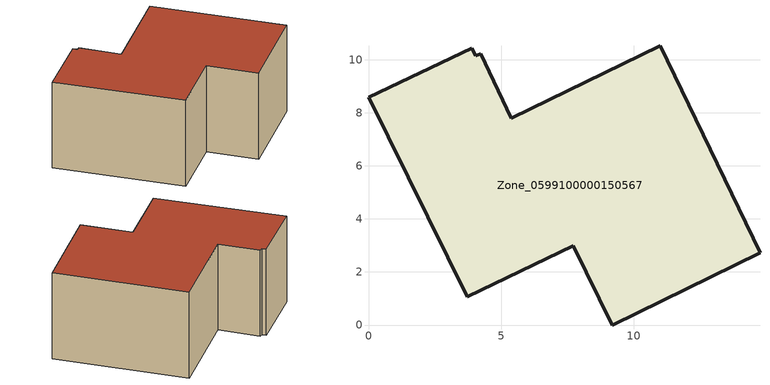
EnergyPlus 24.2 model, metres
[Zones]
Zone_0599100000150567
 floor ground (C_G): 4.04,10.16 4.24,10.24 5.39,7.79 10.99,10.52 14.76,2.73 9.18,0 7.73,2.99 3.73,1.07 0,8.6 3.9,10.44 z0
 wall outside (C_F): 3.9,10.44 0,8.6 3.73,1.07 7.73,2.99 9.18,0 14.76,2.73 10.99,10.52 5.39,7.79 4.24,10.24 4.04,10.16 3.9,10.44 z0:5.95
 roof outside (C_R): 4.24,10.24 4.04,10.16 3.9,10.44 0,8.6 3.73,1.07 7.73,2.99 9.18,0 14.76,2.73 10.99,10.52 5.39,7.79 z5.95
[BUILDING]
Pand.0599100000150567: North Axis=0; Terrain=City; Loads Convergence Tolerance Value=0.04; Temperature Convergence Tolerance Value=0.4; Solar Distribution=FullExterior; Maximum Number of Warmup Days=25; Minimum Number of Warmup Days=1
[Site:Location]
Rotterdam.The.Hague.AP_ZH_NLD Design_Conditions: Latitude=51.96; Longitude=4.45; Time Zone=1; Elevation=-4.5
[SITE:GROUNDTEMPERATURE:BUILDINGSURFACE]
18, 18, 18, 18, 18, 18, 18, 18, 18, 18, 18, 18
[MATERIAL] Thermal Absorptance=0.9; Solar Absorptance=0.7; Visible Absorptance=0.7
Name | Roughness | Thickness | Conductivity | Density | Specific Heat
G.TC.1946-1964 | MediumSmooth | 0.15 | 1 | 540 | 1210
F.TC.1946-1964 | Rough | 0.3 | 0.857143 | 1920 | 840
R.TC.1946-1964 | MediumRough | 0.2 | 0.235294 | 1500 | 1000
[CONSTRUCTION]
C_G: G.TC.1946-1964
C_F: F.TC.1946-1964
C_R: R.TC.1946-1964
[ZONE]
Zone_0599100000150567: Type=1; Multiplier=1; Ceiling Height=Autocalculate; Volume=Autocalculate; Floor Area=autocalculate; Part of Total Floor Area=Yes
[ZONEINFILTRATION:DESIGNFLOWRATE]
Infil_Zone_0599100000150567: Zone or ZoneList or Space or SpaceList=Zone_0599100000150567; Schedule=AlwaysOn; Design Flow Rate Calculation Method=Flow/Area; Flow Rate per Floor Area=0.003; Constant Term Coefficient=1; Temperature Term Coefficient=0; Velocity Term Coefficient=0; Velocity Squared Term Coefficient=0
[HVACTEMPLATE:ZONE:IDEALLOADSAIRSYSTEM]
Zone_0599100000150567: Maximum Heating Supply Air Temperature=50; Minimum Cooling Supply Air Temperature=13; Maximum Heating Supply Air Humidity Ratio=0.0156; Minimum Cooling Supply Air Humidity Ratio=0.0077; Heating Limit=NoLimit; Cooling Limit=NoLimit; Dehumidification Control Type=ConstantSensibleHeatRatio; Cooling Sensible Heat Ratio=0.7; Dehumidification Setpoint=60; Humidification Control Type=None; Humidification Setpoint=30; Outdoor Air Method=None; Outdoor Air Flow Rate per Person=0.00944; Outdoor Air Flow Rate per Zone Floor Area=0; Outdoor Air Flow Rate per Zone=0; Demand Controlled Ventilation Type=None; Outdoor Air Economizer Type=NoEconomizer; Heat Recovery Type=None; Sensible Heat Recovery Effectiveness=0.7; Latent Heat Recovery Effectiveness=0.65
[ZONECONTROL:THERMOSTAT]
ThermostatControl_Zone_0599100000150567: Zone or ZoneList=Zone_0599100000150567; Control Type Schedule=DualSetpointControlType; Control 1=Thermostat_Zone_0599100000150567; Temperature Difference Between Cutout And Setpoint=0
[THERMOSTATSETPOINT:DUALSETPOINT]
Thermostat_Zone_0599100000150567: Heating Setpoint Temperature Schedule=HeatingSetpoint_Zone_0599100000150567; Cooling Setpoint Temperature Schedule=CoolingSetpoint_Zone_0599100000150567
[SCHEDULE:COMPACT]
HeatingSetpoint_Zone_0599100000150567: Through: 12/31, For: AllDays, Until: 24:00, 21
CoolingSetpoint_Zone_0599100000150567: Through: 12/31, For: AllDays, Until: 24:00, 24
DualSetpointControlType: Through: 12/31, For: AllDays, Until: 24:00, 4
AlwaysOn: Through: 12/31, For: AllDays, Until: 24:00, 1
